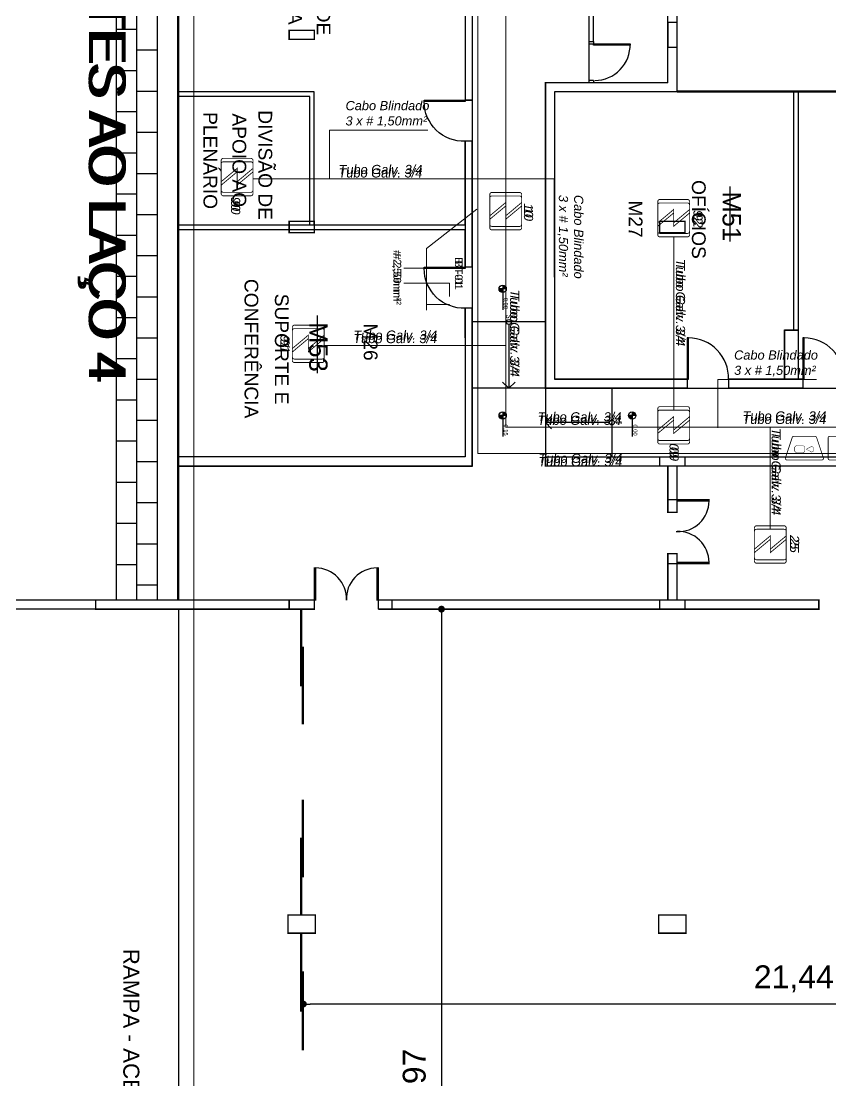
# Model space of a CAD drawing. Header units: metres. Extents: x -331 to 2982, y 362 to 2539.
# Drawn here: x 2791.82 to 2809.51, y 1383.19 to 1406.36 of the extents above; entities that cross this region are included whole.
import ezdxf
from ezdxf.enums import TextEntityAlignment as Align

# ---------------------------------------------------------------- set-up
doc = ezdxf.new("R2010")
doc.units = ezdxf.units.M
doc.layers.get('0').update_dxf_attribs({"color": 251})
doc.layers.get('Defpoints').update_dxf_attribs({"color": 251})
for name, color, linetype in [('CX', 251, 'Continuous'), ('DET. FUMAÇA', 1, 'Continuous'), ('Div', 251, 'Continuous'), ('Pis', 251, 'Continuous')]:
    doc.layers.add(name, color=color, linetype=linetype)
doc.styles.add('ALESP1', font='arial.ttf')
doc.styles.add('ARIAL', font='arial.ttf')
doc.styles.add('DESTAQUE', font='arial.ttf', dxfattribs={"height": 0.4})
doc.styles.get("Standard").update_dxf_attribs({"font": 'arial.ttf', "height": 0.3})
doc.dimstyles.new('1_100', dxfattribs={"dimtxt": 0.25, "dimasz": 0.15, "dimexe": 0.5, "dimexo": 0.25, "dimgap": 0.25, "dimtad": 1, "dimtxsty": 'Standard', "dimblk": 'DOT', "dimcen": 0.15, "dimadec": 0, "dimazin": 0, "dimtfac": 1, "dimtmove": 0, "dimatfit": 3, "dimfxl": 1, "dimarcsym": 0})

# ---------------------------------------------------------------- blocks, each defined once
blk = doc.blocks.new('Detector de fumaça')
at = {"layer": 'DET. FUMAÇA', "linetype": 'Continuous', "lineweight": 15, "const_width": 0.0187}
blk.add_lwpolyline([(774.599, 539.816), (775.249, 539.816, -0.414214), (775.296, 539.769), (775.296, 539.167, -0.414214), (775.249, 539.12), (774.599, 539.12, -0.414214), (774.553, 539.167), (774.553, 539.769, -0.414214)], format="xyb", close=True, dxfattribs=at)
blk.add_lwpolyline([(774.773, 539.816), (775.064, 539.468), (774.773, 539.468), (775.064, 539.12)], dxfattribs=at)
blk = doc.blocks.new('WEW')
at = {"color": 1, "lineweight": 0, "true_color": 0xe60000}
for p, q in [((1781.244, 994.005), (1781.439, 994.482)), ((1781.439, 994.482), (1781.308, 994.36)), ((1781.439, 994.482), (1781.447, 994.302)), ((1781.075, 994.175), (1781.413, 993.836)), ((1781.413, 994.175), (1781.075, 993.836))]:
    blk.add_line(p, q, dxfattribs=at)
at = {"color": 1, "true_color": 0xe60000, "const_width": 0.0172}
for points in [[(1779.259, 993.747), (1780.023, 993.747, 0.511918), (1780.056, 993.793), (1779.907, 994.24, 0.322823), (1779.874, 994.263), (1779.408, 994.263, 0.322823), (1779.375, 994.24), (1779.226, 993.793, 0.511918)], [(1780.193, 994.263), (1780.641, 994.263, -0.414214), (1780.675, 994.229), (1780.675, 993.782, -0.414214), (1780.641, 993.747), (1780.193, 993.747, -0.414214), (1780.159, 993.782), (1780.159, 994.229, -0.414214)], [(1780.764, 993.748), (1781.724, 993.748, 0.435311), (1781.759, 993.784, 0.930949), (1780.73, 993.784, 0.435311)]]:
    blk.add_lwpolyline(points, format="xyb", close=True, dxfattribs=at)
at = {"color": 1, "true_color": 0xe60000, "const_width": 0.0086}
for points in [[(1779.463, 994.06), (1779.617, 994.06), (1779.652, 994.026), (1779.652, 993.936), (1779.617, 993.902), (1779.463, 993.902), (1779.428, 993.936), (1779.428, 994.026)], [(1779.832, 993.936), (1779.832, 994.026), (1779.802, 994.044), (1779.679, 993.981), (1779.802, 993.918)]]:
    blk.add_lwpolyline(points, close=True, dxfattribs=at)
for points in [[(1780.336, 994.135), (1780.338, 994.117), (1780.344, 994.099), (1780.351, 994.088), (1780.365, 994.073), (1780.373, 994.067), (1780.386, 994.06), (1780.397, 994.057), (1780.413, 994.055), (1780.421, 994.055), (1780.431, 994.056), (1780.45, 994.062), (1780.464, 994.07), (1780.477, 994.082), (1780.488, 994.096), (1780.494, 994.11), (1780.497, 994.122), (1780.498, 994.13), (1780.498, 994.136)], [(1780.417, 993.837), (1780.417, 994.055)]]:
    blk.add_lwpolyline(points, dxfattribs=at)
at = {"color": 1, "lineweight": 0, "true_color": 0xe60000}
for radius in [0.158, 0.119, 0.0774]:
    blk.add_circle((1781.244, 994.005), radius, dxfattribs=at)
blk = doc.blocks.new('derw')
at = {"layer": 'Div', "color": 2, "linetype": 'Continuous', "lineweight": 15}
blk.add_lwpolyline([(814.419, 2191.53), (814.419, 2192.589), (816.571, 2192.589)], dxfattribs=at)
at = {"layer": 'Div', "color": 2, "linetype": 'Continuous', "lineweight": 15, "insert": (814.772, 2193.224), "char_height": 0.2, "attachment_point": 1}
blk.add_mtext_dynamic_manual_height_columns('{\\fArial|b0|i1|c0|p34;Cabo Blindado \\P3 x # 1,50mm²}', width=13.3188, gutter_width=2.5, heights=[0], dxfattribs=at)
blk = doc.blocks.new('porta .8')
at = {"layer": 'CX', "ltscale": 8}
blk.add_lwpolyline([(0.03, 0), (0, 0), (0, 0.8), (0.03, 0.8)], close=True, dxfattribs=at)
at = {"layer": 'CX', "color": 1, "ltscale": 8}
blk.add_arc((0.029, 0.03), 0.771, 0, 92.1894, dxfattribs=at)
blk = doc.blocks.new('porta .9')
at = {"layer": 'CX', "ltscale": 8}
blk.add_lwpolyline([(0, 0), (0.03, 0), (0.03, 0.9), (0, 0.9)], close=True, dxfattribs=at)
at = {"layer": 'CX', "color": 1, "ltscale": 8}
blk.add_arc((0.03, 0.0295), 0.8705, 358.05796, 90, dxfattribs=at)
blk = doc.blocks.new('_Dot')
at = {"color": 0, "linetype": 'ByBlock', "lineweight": -2}
blk.add_line((-0.5, 0), (-1, 0), dxfattribs=at)
at = {"color": 0, "linetype": 'ByBlock', "const_width": 0.5}
blk.add_lwpolyline([(-0.25, 0, 1), (0.25, 0, 1)], format="xyb", close=True, dxfattribs=at)
blk = doc.blocks.new('*D199')
at = {"layer": 'Defpoints', "color": 0, "transparency": 16777216}
for p in [(2799.926, 1393.505), (2800.489, 1372.535), (2801.005, 1372.535)]:
    blk.add_point(p, dxfattribs=at)
at = {"layer": 'Pis', "color": 0, "lineweight": -2, "transparency": 16777216}
for p, q in [((2800.176, 1393.505), (2801.505, 1393.505)), ((2801.005, 1393.355), (2801.005, 1372.685)), ((2800.739, 1372.535), (2801.505, 1372.535))]:
    blk.add_line(p, q, dxfattribs=at)
at = {"layer": 'Pis', "color": 0, "lineweight": -2, "transparency": 16777216, "xscale": 0.15, "yscale": 0.15, "zscale": 0.15}
for p, rotation in [((2801.005, 1393.505), 90), ((2801.005, 1372.535), 270)]:
    blk.add_blockref('_Dot', p, dxfattribs=dict(at, rotation=rotation))
at = {"layer": 'Pis', "color": 0, "transparency": 16777216, "insert": (2800.455, 1383.02), "char_height": 0.5, "attachment_point": 5, "rotation": 90}
blk.add_mtext('20,97', dxfattribs=at)
blk = doc.blocks.new('*D200')
at = {"layer": 'Defpoints', "color": 0, "transparency": 16777216}
for p in [(2797.986, 1384.869), (2797.986, 1383.87), (2819.424, 1383.197)]:
    blk.add_point(p, dxfattribs=at)
at = {"layer": 'Pis', "color": 0, "lineweight": -2, "transparency": 16777216}
for p, q in [((2797.986, 1384.12), (2797.986, 1385.369)), ((2819.424, 1383.447), (2819.424, 1385.369)), ((2819.274, 1384.869), (2798.136, 1384.869))]:
    blk.add_line(p, q, dxfattribs=at)
at = {"layer": 'Pis', "color": 0, "lineweight": -2, "transparency": 16777216, "xscale": 0.15, "yscale": 0.15, "zscale": 0.15, "rotation": 180}
blk.add_blockref('_Dot', (2797.986, 1384.869), dxfattribs=at)
at = {"layer": 'Pis', "color": 0, "lineweight": -2, "transparency": 16777216, "xscale": 0.15, "yscale": 0.15, "zscale": 0.15}
blk.add_blockref('_Dot', (2819.424, 1384.869), dxfattribs=at)
at = {"layer": 'Pis', "color": 0, "transparency": 16777216, "insert": (2808.705, 1385.419), "char_height": 0.5, "attachment_point": 5}
blk.add_mtext('21,44', dxfattribs=at)

msp = doc.modelspace()

# ---------------------------------------------------------------- hatches: boundary and pattern name
at = {"layer": 'Pis'}
h = msp.add_hatch(color=256, dxfattribs=at)
h.paths.add_polyline_path([(2802.342, 1400.508), (2802.422, 1400.508, 0.414214), (2802.342, 1400.588)])
h.paths.add_polyline_path([(2802.262, 1400.508, 0.414214), (2802.342, 1400.428), (2802.342, 1400.508)])
h = msp.add_hatch(color=256, dxfattribs=at)
h.paths.add_polyline_path([(2802.342, 1397.738), (2802.422, 1397.738, 0.414214), (2802.342, 1397.818)])
h.paths.add_polyline_path([(2802.262, 1397.738, 0.414214), (2802.342, 1397.658), (2802.342, 1397.738)])
h = msp.add_hatch(color=256, dxfattribs=at)
h.paths.add_polyline_path([(2805.17, 1397.738), (2805.25, 1397.738, 0.414214), (2805.17, 1397.818)])
h.paths.add_polyline_path([(2805.09, 1397.738, 0.414214), (2805.17, 1397.658), (2805.17, 1397.738)])

# ---------------------------------------------------------------- linework, layer by layer
at = {"color": 2, "linetype": 'Continuous', "lineweight": 15}
msp.add_line((2801.178, 1400.637), (2801.178, 1400.341), dxfattribs=at)
at = {"lineweight": 0}
for points in [[(2795.241, 1393.705), (2795.241, 1421.085), (2835.776, 1421.085)], [(2835.776, 1415.615), (2830.451, 1415.615), (2830.451, 1414.675), (2803.276, 1414.675), (2803.276, 1418.2), (2801.676, 1418.2), (2801.676, 1396.635), (2795.241, 1396.635)], [(2806.151, 1409.295), (2806.151, 1404.835), (2830.251, 1404.835), (2830.251, 1406.34), (2830.451, 1406.34), (2830.451, 1398.335), (2803.276, 1398.335), (2803.276, 1405.015), (2804.226, 1405.015), (2804.226, 1406.495), (2803.276, 1406.495), (2803.276, 1409.295)], [(2795.241, 1393.705), (2763.099, 1393.705), (2763.099, 1372.64), (2795.241, 1372.64)]]:
    msp.add_lwpolyline(points, dxfattribs=at)
for points in [[(2830.251, 1395.235), (2830.451, 1395.235), (2830.451, 1396.835), (2803.276, 1396.835), (2803.276, 1396.635), (2805.951, 1396.635), (2805.951, 1395.62), (2806.151, 1395.62), (2806.151, 1396.635), (2830.251, 1396.635)], [(2799.926, 1393.505), (2809.251, 1393.505), (2809.251, 1393.705), (2806.151, 1393.705), (2806.151, 1394.72), (2805.951, 1394.72), (2805.951, 1393.705), (2799.926, 1393.705)], [(2798.226, 1393.705), (2798.226, 1393.505), (2793.451, 1393.505), (2793.451, 1393.705)], [(2798.251, 1386.82), (2798.251, 1386.42), (2797.651, 1386.42), (2797.651, 1386.82)], [(2806.351, 1386.82), (2806.351, 1386.42), (2805.751, 1386.42), (2805.751, 1386.82)]]:
    msp.add_lwpolyline(points, close=True, dxfattribs=at)
at = {"layer": 'DET. FUMAÇA', "color": 3, "linetype": 'Continuous', "lineweight": 15}
msp.add_lwpolyline([(2840.416, 1415.312), (2830.547, 1415.312), (2830.547, 1414.611), (2801.798, 1414.611), (2801.798, 1396.91), (2830.488, 1396.91), (2830.488, 1317.82), (2851.735, 1317.82), (2851.735, 1316.183)], dxfattribs=at)
at = {"layer": 'Div', "color": 150, "linetype": 'Continuous', "lineweight": 0}
for p, q in [((2802.409, 1419.053), (2802.409, 1397.487)), ((2796.885, 1402.916), (2802.409, 1402.916)), ((2806.079, 1397.858), (2806.079, 1401.645)), ((2798.442, 1399.269), (2802.409, 1399.269)), ((2833.487, 1397.487), (2802.409, 1397.487)), ((2808.191, 1395.253), (2808.191, 1397.487))]:
    msp.add_line(p, q, dxfattribs=at)
at = {"layer": 'Div', "lineweight": 0, "ltscale": 0.8}
for p, q in [((2804.226, 1405.917), (2804.226, 1405.867)), ((2804.326, 1405.917), (2804.326, 1405.867)), ((2798.226, 1404.815), (2795.261, 1404.815)), ((2798.126, 1404.715), (2795.261, 1404.715)), ((2798.126, 1401.91), (2798.126, 1404.715)), ((2798.226, 1401.91), (2798.226, 1404.815))]:
    msp.add_line(p, q, dxfattribs=at)
at = {"layer": 'Div', "lineweight": 0}
for p, q in [((2808.701, 1404.815), (2808.701, 1399.605)), ((2808.801, 1404.815), (2808.801, 1399.605)), ((2795.261, 1401.91), (2801.526, 1401.91)), ((2795.261, 1401.81), (2801.526, 1401.81)), ((2808.801, 1399.605), (2808.701, 1399.605))]:
    msp.add_line(p, q, dxfattribs=at)
at = {"layer": 'Div', "color": 2, "linetype": 'Continuous', "lineweight": 15}
for p, q in [((2800.181, 1400.958), (2801.178, 1400.958)), ((2800.181, 1400.637), (2801.178, 1400.637)), ((2800.68, 1400.169), (2801.178, 1400.169))]:
    msp.add_line(p, q, dxfattribs=at)
at = {"layer": 'Div', "color": 230, "linetype": 'Continuous', "lineweight": 0}
msp.add_lwpolyline([(2795.596, 1370.835), (2795.596, 1422.804, -0.414214), (2796.596, 1423.804), (2832.978, 1423.804, 0.414214), (2833.978, 1424.804), (2833.978, 1444.456, -0.414214), (2834.978, 1445.456), (2844.601, 1445.456, -0.414214), (2845.601, 1444.456), (2845.601, 1423.563, 0.414214), (2846.601, 1422.563), (2856.044, 1422.563, -0.414214), (2857.044, 1421.563), (2857.044, 1399.809, 0.414214), (2858.044, 1398.809), (2864.977, 1398.809, -0.414214), (2865.977, 1397.809), (2865.977, 1393.565, -0.414214), (2864.977, 1392.565), (2858.044, 1392.565, 0.414214), (2857.044, 1391.565), (2857.044, 1315.763, -0.414214)], format="xyb", dxfattribs=at)
at = {"layer": 'Div', "color": 2, "linetype": 'Continuous', "lineweight": 15}
msp.add_lwpolyline([(2801.775, 1402.249), (2800.68, 1401.39), (2800.68, 1400.044)], dxfattribs=at)
at = {"layer": 'Pis'}
for p, q in [((2793.901, 1393.705), (2793.901, 1421.715)), ((2794.351, 1393.705), (2794.351, 1421.265)), ((2794.801, 1393.705), (2794.801, 1421.265)), ((2795.241, 1420.835), (2795.241, 1393.705)), ((2795.261, 1420.815), (2795.261, 1398.085)), ((2805.951, 1405.015), (2805.951, 1407.195)), ((2806.151, 1407.195), (2806.151, 1404.815)), ((2804.226, 1406.495), (2804.226, 1405.917)), ((2804.326, 1405.917), (2804.326, 1406.595)), ((2793.901, 1406.185), (2794.351, 1406.185)), ((2794.801, 1406.185), (2794.801, 1406.185)), ((2804.226, 1405.917), (2804.326, 1405.917)), ((2804.226, 1405.917), (2804.226, 1405.867)), ((2804.226, 1405.867), (2804.326, 1405.867)), ((2804.326, 1405.917), (2804.326, 1405.867)), ((2794.351, 1405.735), (2794.801, 1405.735)), ((2793.901, 1405.285), (2794.351, 1405.285)), ((2794.801, 1405.285), (2794.801, 1405.285)), ((2805.951, 1405.015), (2803.276, 1405.015)), ((2803.276, 1405.015), (2803.276, 1398.335)), ((2804.326, 1405.067), (2804.226, 1405.067)), ((2804.226, 1405.067), (2804.226, 1405.015)), ((2804.326, 1405.067), (2804.326, 1405.015)), ((2794.351, 1404.835), (2794.801, 1404.835)), ((2798.226, 1404.815), (2795.261, 1404.815)), ((2798.126, 1404.715), (2795.261, 1404.715)), ((2798.126, 1401.91), (2798.126, 1404.715)), ((2798.226, 1401.91), (2798.226, 1404.815)), ((2806.151, 1404.815), (2803.476, 1404.815)), ((2803.476, 1404.815), (2803.476, 1398.535)), ((2808.701, 1404.815), (2808.701, 1399.605)), ((2808.801, 1404.815), (2808.801, 1399.605)), ((2793.901, 1404.385), (2794.351, 1404.385)), ((2794.801, 1404.385), (2794.801, 1404.385)), ((2794.351, 1403.935), (2794.801, 1403.935)), ((2801.526, 1401.91), (2801.526, 1403.735)), ((2801.676, 1403.735), (2801.526, 1403.735)), ((2801.526, 1403.735), (2801.526, 1400.985)), ((2801.676, 1403.735), (2801.526, 1403.735)), ((2801.676, 1401.885), (2801.676, 1403.735)), ((2801.676, 1400.985), (2801.676, 1403.735)), ((2793.901, 1403.485), (2794.351, 1403.485)), ((2794.801, 1403.485), (2794.801, 1403.485)), ((2794.351, 1403.035), (2794.801, 1403.035)), ((2793.901, 1402.585), (2794.351, 1402.585)), ((2794.801, 1402.585), (2794.801, 1402.585)), ((2807.314, 1401.543), (2807.314, 1402.749)), ((2794.351, 1402.135), (2794.801, 1402.135)), ((2795.261, 1401.91), (2801.526, 1401.91)), ((2801.676, 1400.985), (2801.676, 1401.885)), ((2793.901, 1401.685), (2794.351, 1401.685)), ((2794.801, 1401.685), (2794.801, 1401.685)), ((2795.261, 1401.81), (2801.526, 1401.81)), ((2801.526, 1400.985), (2801.526, 1401.81)), ((2794.351, 1401.235), (2794.801, 1401.235)), ((2801.676, 1400.985), (2801.526, 1400.985)), ((2793.901, 1400.785), (2794.351, 1400.785)), ((2794.801, 1400.785), (2794.801, 1400.785)), ((2802.422, 1400.508), (2802.262, 1400.508)), ((2802.342, 1400.588), (2802.342, 1400.047)), ((2794.351, 1400.335), (2794.801, 1400.335)), ((2801.526, 1399.435), (2801.526, 1400.085)), ((2801.526, 1400.085), (2801.526, 1396.835)), ((2801.676, 1400.085), (2801.526, 1400.085)), ((2801.676, 1399.235), (2801.676, 1400.085)), ((2801.676, 1396.635), (2801.676, 1400.085)), ((2793.901, 1399.885), (2794.351, 1399.885)), ((2794.801, 1399.885), (2794.801, 1399.885)), ((2798.296, 1398.663), (2798.296, 1399.924)), ((2803.276, 1399.785), (2801.676, 1399.785)), ((2801.676, 1399.785), (2801.676, 1398.335)), ((2802.476, 1399.732), (2802.476, 1398.335)), ((2808.801, 1399.605), (2808.501, 1399.605)), ((2808.801, 1399.605), (2808.701, 1399.605)), ((2794.351, 1399.435), (2794.801, 1399.435)), ((2793.901, 1398.985), (2794.351, 1398.985)), ((2794.801, 1398.985), (2794.801, 1398.985)), ((2794.351, 1398.535), (2794.801, 1398.535)), ((2802.476, 1398.335), (2802.337, 1398.468)), ((2802.476, 1398.335), (2802.615, 1398.468)), ((2803.476, 1398.535), (2806.376, 1398.535)), ((2806.376, 1398.535), (2806.376, 1398.335)), ((2808.901, 1398.535), (2807.276, 1398.535)), ((2807.276, 1398.535), (2807.276, 1398.335)), ((2808.901, 1398.535), (2808.901, 1398.335)), ((2803.276, 1398.335), (2801.676, 1398.335)), ((2806.376, 1398.335), (2803.276, 1398.335)), ((2803.276, 1398.335), (2803.276, 1396.835)), ((2804.726, 1398.335), (2804.726, 1396.835)), ((2808.901, 1398.335), (2807.276, 1398.335)), ((2793.901, 1398.085), (2794.351, 1398.085)), ((2794.801, 1398.085), (2794.801, 1398.085)), ((2795.261, 1398.085), (2795.261, 1393.705)), ((2802.422, 1397.738), (2802.262, 1397.738)), ((2802.342, 1397.818), (2802.342, 1397.277)), ((2803.276, 1397.585), (2803.409, 1397.724)), ((2805.25, 1397.738), (2805.09, 1397.738)), ((2805.17, 1397.818), (2805.17, 1397.277)), ((2794.351, 1397.635), (2794.801, 1397.635)), ((2804.673, 1397.585), (2803.276, 1397.585)), ((2803.276, 1397.585), (2803.409, 1397.446)), ((2793.901, 1397.185), (2794.351, 1397.185)), ((2794.801, 1397.185), (2794.801, 1397.185)), ((2801.526, 1396.835), (2795.261, 1396.835)), ((2795.261, 1396.835), (2795.261, 1396.635)), ((2803.276, 1396.835), (2803.276, 1396.635)), ((2794.351, 1396.735), (2794.801, 1396.735)), ((2795.261, 1396.635), (2795.461, 1396.635)), ((2795.261, 1396.635), (2795.461, 1396.635)), ((2795.441, 1396.635), (2801.676, 1396.635)), ((2801.676, 1396.635), (2801.526, 1396.635)), ((2801.676, 1396.635), (2801.526, 1396.635)), ((2830.251, 1396.635), (2803.276, 1396.635)), ((2805.951, 1396.635), (2805.951, 1395.9)), ((2806.151, 1396.635), (2806.151, 1395.9)), ((2793.901, 1396.285), (2794.351, 1396.285)), ((2794.801, 1396.285), (2794.801, 1396.285)), ((2794.351, 1395.835), (2794.801, 1395.835)), ((2805.951, 1395.9), (2806.151, 1395.9)), ((2793.901, 1395.385), (2794.351, 1395.385)), ((2794.801, 1395.385), (2794.801, 1395.385)), ((2806.131, 1395.2), (2806.151, 1395.2)), ((2794.351, 1394.935), (2794.801, 1394.935)), ((2793.901, 1394.485), (2794.351, 1394.485)), ((2805.951, 1394.5), (2805.951, 1393.705)), ((2805.951, 1394.5), (2806.151, 1394.5)), ((2806.151, 1394.5), (2806.151, 1393.705)), ((2794.351, 1394.035), (2794.801, 1394.035)), ((2794.801, 1394.055), (2794.801, 1394.055)), ((2793.451, 1393.505), (2763.099, 1393.505)), ((2795.261, 1393.505), (2795.261, 1372.535)), ((2799.626, 1393.505), (2799.626, 1393.705)), ((2809.251, 1393.705), (2806.326, 1393.705))]:
    msp.add_line(p, q, dxfattribs=at)
at = {"layer": 'Pis', "const_width": 0.03}
for points in [[(2795.241, 1393.705), (2795.241, 1421.085), (2835.776, 1421.085)], [(2835.776, 1415.615), (2830.451, 1415.615), (2830.451, 1414.675), (2803.276, 1414.675), (2803.276, 1418.2), (2801.676, 1418.2), (2801.676, 1396.635), (2795.241, 1396.635)], [(2806.151, 1409.295), (2806.151, 1404.835), (2830.251, 1404.835), (2830.251, 1406.34), (2830.451, 1406.34), (2830.451, 1398.335), (2803.276, 1398.335), (2803.276, 1405.015), (2804.226, 1405.015), (2804.226, 1406.495), (2803.276, 1406.495), (2803.276, 1409.295)], [(2806.151, 1404.835), (2830.251, 1404.835)], [(2806.151, 1404.815), (2830.251, 1404.815)], [(2806.376, 1398.535), (2803.476, 1398.535)], [(2803.276, 1396.835), (2830.451, 1396.835), (2830.451, 1395.235)], [(2795.241, 1393.705), (2763.099, 1393.705), (2763.099, 1372.64), (2795.241, 1372.64)], [(2793.451, 1393.705), (2793.451, 1393.505)], [(2797.676, 1393.705), (2793.451, 1393.705)], [(2797.676, 1393.505), (2793.451, 1393.505)], [(2802.426, 1393.705), (2799.626, 1393.705)], [(2809.251, 1393.505), (2799.626, 1393.505)], [(2805.776, 1393.705), (2802.426, 1393.705)], [(2809.251, 1393.705), (2809.251, 1393.505)]]:
    msp.add_lwpolyline(points, dxfattribs=at)
for points in [[(2801.676, 1408.235), (2801.676, 1404.635), (2801.526, 1404.635), (2801.526, 1408.235)], [(2805.951, 1405.79), (2805.951, 1406.34), (2806.151, 1406.34), (2806.151, 1405.79)], [(2797.676, 1406.165), (2798.226, 1406.165), (2798.226, 1405.965), (2797.676, 1405.965)], [(2797.676, 1401.985), (2798.226, 1401.985), (2798.226, 1401.735), (2797.676, 1401.735)], [(2805.776, 1401.985), (2806.326, 1401.985), (2806.326, 1401.735), (2805.776, 1401.735)], [(2808.801, 1399.605), (2808.801, 1398.535), (2808.501, 1398.535), (2808.501, 1399.605)], [(2830.251, 1395.235), (2830.451, 1395.235), (2830.451, 1396.835), (2803.276, 1396.835), (2803.276, 1396.635), (2805.951, 1396.635), (2805.951, 1395.62), (2806.151, 1395.62), (2806.151, 1396.635), (2830.251, 1396.635)], [(2805.776, 1396.835), (2806.326, 1396.835), (2806.326, 1396.635), (2805.776, 1396.635)], [(2806.151, 1395.9), (2806.151, 1395.87), (2806.851, 1395.87), (2806.851, 1395.9)], [(2799.926, 1393.505), (2809.251, 1393.505), (2809.251, 1393.705), (2806.151, 1393.705), (2806.151, 1394.72), (2805.951, 1394.72), (2805.951, 1393.705), (2799.926, 1393.705)], [(2806.151, 1394.5), (2806.151, 1394.53), (2806.851, 1394.53), (2806.851, 1394.5)], [(2798.226, 1393.705), (2798.256, 1393.705), (2798.256, 1394.405), (2798.226, 1394.405)], [(2799.626, 1393.705), (2799.596, 1393.705), (2799.596, 1394.405), (2799.626, 1394.405)], [(2798.226, 1393.705), (2798.226, 1393.505), (2793.451, 1393.505), (2793.451, 1393.705)], [(2797.676, 1393.705), (2798.226, 1393.705), (2798.226, 1393.505), (2797.676, 1393.505)], [(2797.951, 1391.834), (2797.951, 1393.505), (2797.931, 1393.505), (2797.931, 1391.834)], [(2805.776, 1393.705), (2806.326, 1393.705), (2806.326, 1393.505), (2805.776, 1393.505)], [(2797.986, 1392.67), (2797.986, 1390.998), (2797.966, 1390.998), (2797.966, 1392.67)], [(2797.986, 1387.656), (2797.986, 1389.327), (2797.966, 1389.327), (2797.966, 1387.656)], [(2797.951, 1388.491), (2797.951, 1386.82), (2797.931, 1386.82), (2797.931, 1388.491)], [(2798.251, 1386.82), (2798.251, 1386.42), (2797.651, 1386.42), (2797.651, 1386.82)], [(2797.651, 1386.82), (2798.251, 1386.82), (2798.251, 1386.42), (2797.651, 1386.42)], [(2806.351, 1386.82), (2806.351, 1386.42), (2805.751, 1386.42), (2805.751, 1386.82)], [(2805.751, 1386.82), (2806.351, 1386.82), (2806.351, 1386.42), (2805.751, 1386.42)], [(2797.931, 1386.42), (2797.931, 1384.72), (2797.951, 1384.72), (2797.951, 1386.42)], [(2797.966, 1383.87), (2797.966, 1385.57), (2797.986, 1385.57), (2797.986, 1383.87)]]:
    msp.add_lwpolyline(points, close=True, dxfattribs=at)
at = {"layer": 'Pis'}
for centre, radius in [((2802.342, 1400.508), 0.08), ((2802.476, 1399.785), 0.0531), ((2802.342, 1397.738), 0.08), ((2805.17, 1397.738), 0.08), ((2804.726, 1397.585), 0.0531)]:
    msp.add_circle(centre, radius, dxfattribs=at)
for centre, start, end in [((2806.181, 1395.87), 267.4911, 0), ((2806.181, 1394.53), 0, 92.5089), ((2798.256, 1393.734), 357.4911, 90), ((2799.596, 1393.734), 90, 182.5089)]:
    msp.add_arc(centre, 0.671, start, end, dxfattribs=at)

# ---------------------------------------------------------------- block references
at = {"lineweight": 0}
msp.add_blockref('WEW', (1029.295, 403.021), dxfattribs=at)
at = {"layer": 'DET. FUMAÇA', "linetype": 'Continuous', "lineweight": 0, "rotation": 270}
for p in [(2257.07, 2177.916), (2257.07, 2177.84), (2262.941, 2177.17), (2262.941, 2177.094), (2266.611, 2177.017), (2266.611, 2176.941), (2258.626, 2174.269), (2258.626, 2174.193), (2266.611, 2172.487), (2266.611, 2172.411), (2268.723, 2169.881), (2268.723, 2169.805)]:
    msp.add_blockref('Detector de fumaça', p, dxfattribs=at)
at = {"layer": 'Div', "color": 150, "linetype": 'Continuous', "lineweight": 15}
for p in [(1984.136, -788.608), (1992.627, -794.062)]:
    msp.add_blockref('derw', p, dxfattribs=at)
at = {"layer": 'Div', "color": 150, "linetype": 'Continuous', "lineweight": 15, "rotation": 270}
msp.add_blockref('derw', (610.88, 2217.335), dxfattribs=at)
at = {"layer": 'Pis', "rotation": 270}
msp.add_blockref('porta .8', (2804.326, 1405.867), dxfattribs=at)
at = {"layer": 'Pis', "xscale": -1, "rotation": 89.99999999999997}
for p in [(2801.526, 1404.635), (2801.526, 1400.985)]:
    msp.add_blockref('porta .9', p, dxfattribs=at)
at = {"layer": 'Pis'}
for p in [(2806.376, 1398.535), (2808.901, 1398.535)]:
    msp.add_blockref('porta .9', p, dxfattribs=at)

# ---------------------------------------------------------------- texts
at = {"layer": 'Div', "color": 230, "linetype": 'Continuous', "lineweight": 0, "char_height": 0.8, "attachment_point": 1, "rotation": 270}
for insert in [(2794.101, 1421.742), (2794.101, 1421.666)]:
    msp.add_mtext_dynamic_manual_height_columns('DETECTORES PERTENCENTES AO LAÇO 4', width=27.20388, gutter_width=2.5, heights=[0], dxfattribs=dict(at, insert=insert))
at = {"layer": 'Div', "color": 2, "linetype": 'Continuous', "lineweight": 0, "char_height": 0.2, "attachment_point": 1}
for insert in [(2798.755, 1403.22), (2798.755, 1403.144), (2799.079, 1399.598), (2799.079, 1399.522), (2803.106, 1397.811), (2803.106, 1397.735), (2807.584, 1397.83), (2807.584, 1397.754), (2803.123, 1396.905), (2803.123, 1396.829)]:
    msp.add_mtext_dynamic_manual_height_columns('{\\fArial|b0|i1|c0|p34;Tubo Galv. 3/4 }', width=13.3188, gutter_width=2.5, heights=[0], dxfattribs=dict(at, insert=insert))
at = {"layer": 'Div', "color": 3, "linetype": 'Continuous', "lineweight": 0, "char_height": 0.2, "attachment_point": 1, "rotation": 270}
for s, insert in [('{\\fArial|b0|i1|c0|p34;90}', (2796.606, 1402.521)), ('{\\fArial|b0|i1|c0|p34;90}', (2796.606, 1402.445)), ('{\\fArial|b0|i1|c0|p34;10}', (2803.007, 1402.38)), ('{\\fArial|b0|i1|c0|p34;10}', (2803.007, 1402.304)), ('{\\fArial|b0|i1|c0|p34;92}', (2806.712, 1402.231)), ('{\\fArial|b0|i1|c0|p34;92}', (2806.712, 1402.155)), ('{\\fArial|b0|i1|c0|p34;91}', (2797.685, 1399.498)), ('{\\fArial|b0|i1|c0|p34;91}', (2797.685, 1399.422)), ('{\\fArial|b0|i1|c0|p34;09}', (2806.188, 1397.129)), ('{\\fArial|b0|i1|c0|p34;09}', (2806.188, 1397.053)), ('{\\fArial|b0|i1|c0|p34;25}', (2808.821, 1395.125)), ('{\\fArial|b0|i1|c0|p34;25}', (2808.821, 1395.049))]:
    msp.add_mtext_dynamic_manual_height_columns(s, width=13.3188, gutter_width=2.5, heights=[0], dxfattribs=dict(at, insert=insert))
at = {"layer": 'Div', "color": 2, "linetype": 'Continuous', "lineweight": 15, "char_height": 0.1683, "attachment_point": 1, "rotation": 270}
for s, insert in [('\\pxqc;\\P\\pi-0.92701,l1.92701,t1.92701;#^I2,50mm²', (2800.405, 1406.482)), ('\\pxqc;\\P\\pi-0.92701,l1.92701,t1.92701;#^I2,50mm²', (2800.405, 1406.406)), ('\\pxqc;\\PBT-01{\\fArial|b0|i1|c0|p34;  }', (2801.747, 1406.489)), ('\\pxqc;\\PBT-01{\\fArial|b0|i1|c0|p34;  }', (2801.747, 1406.413))]:
    msp.add_mtext_dynamic_manual_height_columns(s, width=11.20762, gutter_width=2.104, heights=[0], dxfattribs=dict(at, insert=insert))
at = {"layer": 'Div', "color": 2, "linetype": 'Continuous', "lineweight": 0, "char_height": 0.2, "attachment_point": 1, "rotation": 270}
for insert in [(2806.328, 1401.165), (2806.328, 1401.089), (2802.706, 1400.494), (2802.706, 1400.418), (2808.419, 1397.468), (2808.419, 1397.392)]:
    msp.add_mtext_dynamic_manual_height_columns('{\\fArial|b0|i1|c0|p34;Tubo Galv. 3/4 }', width=13.3188, gutter_width=2.5, heights=[0], dxfattribs=dict(at, insert=insert))
at = {"layer": 'Pis'}
for s, height, style, p in [('AUDIOFONIA', 0.3, 'ARIAL', (2797.658, 1407.589)), ('SERVIÇO DE ', 0.3, 'ARIAL', (2798.279, 1407.288)), ('PLENÁRIO', 0.3, 'ARIAL', (2795.804, 1403.314)), ('APOIO AO ', 0.3, 'ARIAL', (2796.437, 1403.263)), ('DIVISÃO DE ', 0.3, 'ARIAL', (2797.005, 1403.157)), ('OFÍCIOS', 0.3, 'DESTAQUE', (2806.478, 1402.027)), ('M51', 0.4, 'DESTAQUE', (2807.148, 1402.096)), ('M27', 0.3, 'ARIAL', (2805.097, 1402.036)), ('CONFERÊNCIA', 0.3, 'ARIAL', (2796.701, 1399.202)), ('SUPORTE E', 0.3, 'ARIAL', (2797.365, 1399.192)), ('M53', 0.4, 'DESTAQUE', (2798.115, 1399.239)), ('M26', 0.3, 'ARIAL', (2799.307, 1399.346))]:
    msp.add_text(s, height=height, rotation=270, dxfattribs=dict(at, style=style)).set_placement(p, align=Align.CENTER)
for s, height, style, p in [('0.00', 0.09, 'ALESP1', (2802.367, 1400.314)), ('0.15', 0.09, 'ALESP1', (2802.367, 1397.544)), ('0.00', 0.09, 'ALESP1', (2805.195, 1397.544)), ('RAMPA - ACESSO HALL MONUMENTAL', 0.35, 'ARIAL', (2794.052, 1386.079))]:
    msp.add_text(s, height=height, rotation=270, dxfattribs=dict(at, style=style)).set_placement(p)
at = {"layer": 'Pis', "width": 0.7}
for p in [(2802.419, 1399.942), (2804.822, 1397.624)]:
    msp.add_text('s', height=0.159, rotation=270, dxfattribs=at).set_placement(p)

# ---------------------------------------------------------------- dimensions: what is measured, and where the dimension line sits
at = {"layer": 'Pis'}
dim = msp.add_linear_dim(base=(2801.005, 1372.535), p1=(2799.926, 1393.505), p2=(2800.489, 1372.535), angle=270, dimstyle='1_100', dxfattribs=at)
dim.commit()
dim.dimension.update_dxf_attribs({"geometry": '*D199', "text_midpoint": (2800.455, 1383.02)})
dim = msp.add_linear_dim(base=(2797.986, 1384.869), p1=(2819.424, 1383.197), p2=(2797.986, 1383.87), dimstyle='1_100', dxfattribs=at)
dim.commit()
dim.dimension.update_dxf_attribs({"geometry": '*D200', "text_midpoint": (2808.705, 1385.419)})

doc.saveas('drawing.dxf')
